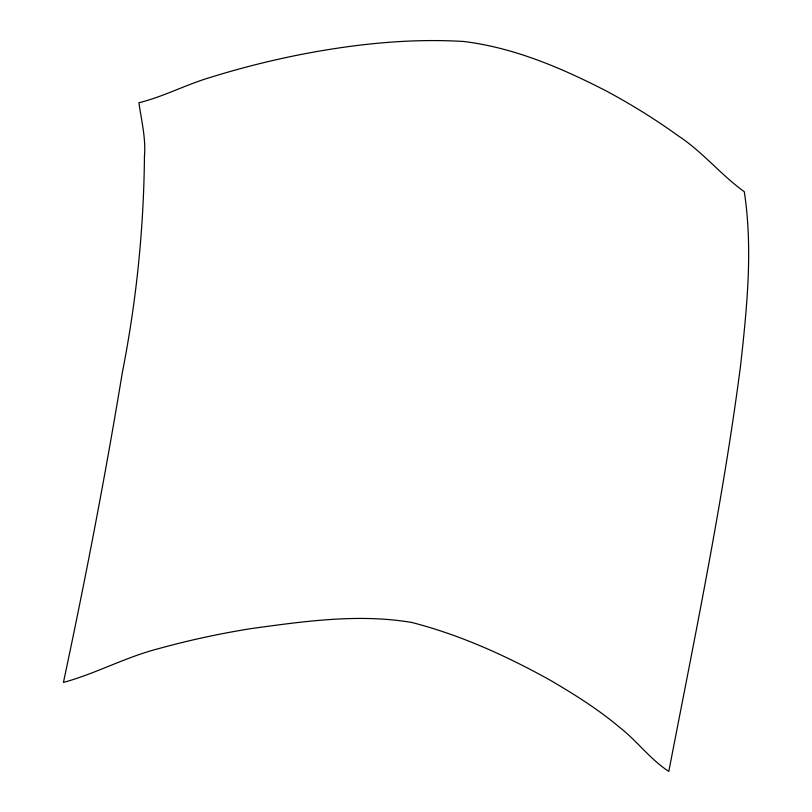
<?xml version="1.0" encoding="UTF-8"?>
<svg xmlns="http://www.w3.org/2000/svg" width="812" height="812" viewBox="0 0 812 812"><rect width="100%" height="100%" fill="white"/><g stroke="black" fill="none" stroke-linecap="round" stroke-linejoin="round"><path stroke-width="1.22" d="M144.445 156.493C143.765 229.055 136.375 301.455 122.307 372.647C105.245 476.39 85.331 579.626 63.427 682.435C95.897 673.595 125.616 657.101 158.31 648.727C188.557 640.343 219.291 633.725 250.289 628.721C303.495 621.413 358.062 613.466 411.532 622.408C460.099 634.842 506.12 655.751 549.856 679.999C574.145 694.199 598.089 709.201 619.647 727.379C637.105 740.97 650.128 759.301 668.814 771.4C694.849 636.415 722.934 501.643 740.615 365.227C746.949 307.799 753.049 249.111 744.289 191.703C720.782 174.803 702.563 151.742 678.182 135.807C655.457 119.384 631.584 104.626 606.919 91.309C561.924 68.157 514.3 47.664 463.693 41.483C409.786 38.235 355.747 43.98 302.825 54.12C271.594 60.179 240.717 67.964 210.349 77.414C186.029 84.549 163.577 96.689 138.913 102.738C141.42 120.501 145.987 138.213 144.445 156.493"/></g></svg>
